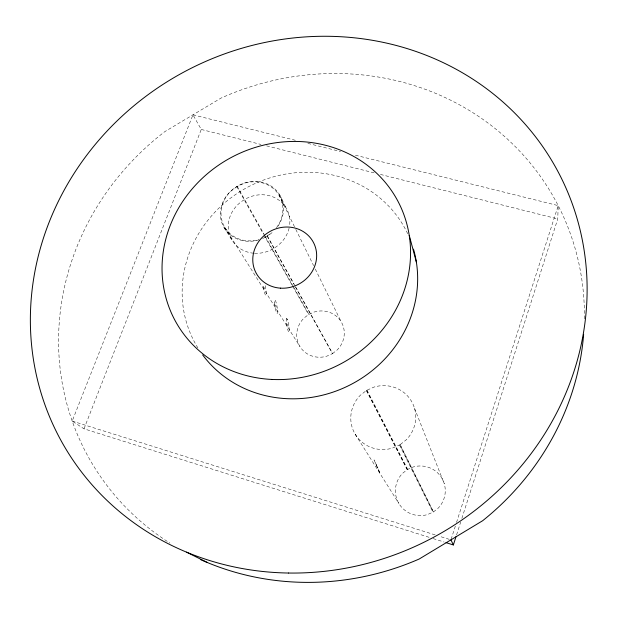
<?xml version="1.0" encoding="UTF-8"?>
<svg xmlns="http://www.w3.org/2000/svg" width="617" height="617" viewBox="0 0 617 617"><rect width="100%" height="100%" fill="white"/><g stroke="black" fill="none" stroke-linecap="round" stroke-linejoin="round"><path stroke-width="0.46" stroke-dasharray="3.08 2.31" d="M461.863 518.388L557.753 218.927L558.2 205.615L353.634 154.767M455.346 526.124L450.934 539.86L438.988 536.111M456.518 522.46L558.2 205.615M456.58 534.87L460.691 522.051M83.997 428.815L201.265 129.47L192.967 114.831L72.197 421.079L83.997 428.815L429.471 537.43M433.35 512.01L438.209 508.13A25.228 24.927 -23.9 0 0 413.166 466.992L407.343 469.552L402.523 473.37A25.228 24.927 -23.6 0 0 427.45 514.586L433.35 512.01L399.986 444.78L406.372 439.72A33.002 31.968 -26.4 0 0 411.177 400.734A33.002 31.968 -26.4 0 0 374.149 387.029L366.544 390.384L360.243 395.343A33.002 31.961 -26.2 0 0 355.269 434.322A33.002 31.961 -26.2 0 0 392.258 448.173L399.986 444.78M332.486 353.657L337.198 349.962A24.333 22.976 -29.2 0 0 341.124 321.696A24.333 22.976 -29.2 0 0 314.161 312.025L308.554 314.516L303.88 318.164A24.333 22.976 -29.1 0 0 299.862 346.43A24.333 22.976 -29.1 0 0 326.809 356.171L332.486 353.657L294.363 285.062M262.58 238.509A31.914 29.053 -29.1 0 0 266.745 236.38L271.094 233.002M264.932 237.059L267.362 235.979A31.914 29.053 -29 0 0 272.629 232.108M192.967 114.831L295.72 140.375M307.86 143.391L340.553 151.52M201.265 129.47L260.991 144.455M266.59 145.867L374.843 173.03M380.442 174.434L557.753 218.927M72.197 421.079L435.309 534.954M433.142 538.587L444.171 542.058M224.156 227.735L231.938 240.044M224.773 227.334L299.808 346.345M355.168 434.167L398.898 503.511M263.343 286.427L266.151 290.9M274.688 304.497L277.357 308.762M286.543 323.393L289.088 327.442M376.177 465.318L377.959 468.172L380.087 473.601L374.064 459.912L377.959 468.172M286.689 318.65L287.406 319.799M237.26 186.403L230.665 191.347A31.914 29.053 -29 0 0 224.642 227.11A31.914 29.053 -29 0 0 258.808 239.651M267.362 235.979L295.312 286.334M264.886 235.748L237.198 186.303A31.914 29.053 -29 0 1 275.706 189.743A31.914 29.053 -29 0 1 277.581 226.64M265.356 236.581L293.445 286.758M293.916 287.599L308.901 314.362M236.805 186.612L263.467 234.144M263.937 234.984L292.119 285.216M292.589 286.049L308.554 314.516M267.138 236.072L293.9 284.229M295.782 287.175L332.625 353.549M366.544 390.384L407.343 469.552M366.359 390.53L407.197 469.66M367.022 390.175L407.706 469.39M399.507 444.988L432.98 512.164M400.178 444.626L433.496 511.894M278.923 194.98L295.412 228.575M295.836 229.439L313.598 265.618M315.287 269.066L341.078 321.611M279.54 194.579L285.949 207.69M414.485 408.199L444.271 483.743M584.368 318.85A266.467 250.726 -28.7 0 0 220.994 98.111L164.916 131.568A266.467 250.726 -28.7 0 0 169.899 543.083M197.895 347.911A119.59 111.353 -28.6 0 1 246.862 187.614A119.59 111.353 -28.6 0 1 407.845 234.098M276.408 227.781A31.914 29.053 -29.1 0 0 277.827 193.345A31.914 29.053 -29.1 0 0 244.131 183.334L236.589 186.704A31.914 29.053 -29.1 0 0 222.529 224.519A31.914 29.053 -29.1 0 0 259.078 239.797M265.202 285.686A6.964 1.057 79.9 0 1 266.343 294.24A6.964 1.057 79.9 0 1 264.847 293.592A6.964 1.057 79.9 0 1 263.189 284.823M254.52 253.286A31.128 28.451 -29.1 0 0 273.524 248.558L274.125 248.165A31.128 28.444 -29 0 0 289.396 226.755M253.633 253.225A31.128 28.451 -29.1 0 1 228.668 231.282A31.128 28.451 -29.1 0 1 244.008 199.916L244.594 199.522A31.128 28.444 -29 0 1 276.709 198.713A31.128 28.444 -29 0 1 289.558 225.799M286.866 318.711L286.596 318.611A6.934 0.972 80.2 0 0 286.427 322.46L286.635 324.164A6.934 0.972 80.2 0 0 288.602 331.923A6.934 0.972 80.2 0 0 289.196 328.36L288.987 326.671A6.934 0.972 80.2 0 0 287.584 320.254L286.866 318.711M274.534 302.939A6.91 1.01 80.1 0 0 277.133 313.444A6.91 1.01 80.1 0 0 276.408 303.541A6.91 1.01 80.1 0 0 274.534 302.939"/><path stroke-width="0.93" d="M446.006 542.636L453.356 544.942L455.994 536.705M186.527 552.153L207.459 562.565M450.934 539.86L453.356 544.942M409.241 235.393L416.375 262.148M583.636 334.314A266.467 250.726 -28.7 0 1 482.641 520.733L419.213 559.002A266.467 250.726 -28.7 0 1 200.409 559.511M413.49 249.145A119.59 111.353 -28.6 0 1 349.338 385.309A119.59 111.353 -28.6 0 1 202.669 354.922M288.617 573.031A282.547 264.007 -28.7 0 0 559.257 174.009A282.547 264.007 -28.7 0 0 78.344 166.96A282.547 264.007 -28.7 0 0 288.617 573.031M272.197 379.455A126.392 116.814 -28.6 0 0 400.279 205.955A126.392 116.814 -28.6 0 0 186.434 196.137A126.392 116.814 -28.6 0 0 272.197 379.455M280.38 288.147A32.485 30.009 -28.6 0 0 314.292 244.209A32.485 30.009 -28.6 0 0 259.487 240.514A32.485 30.009 -28.6 0 0 280.38 288.147"/></g></svg>
